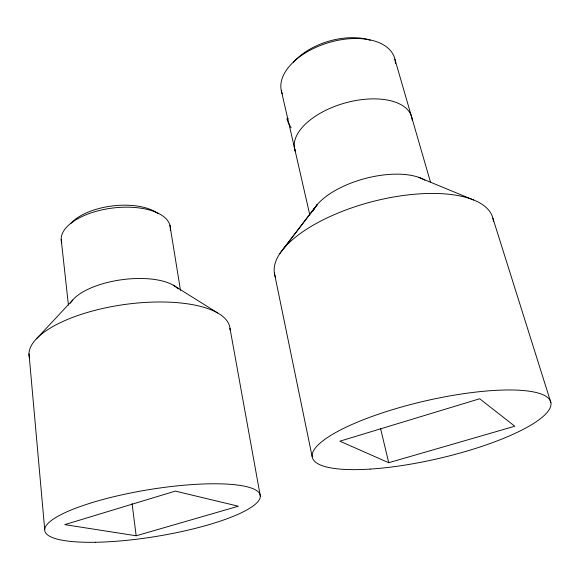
<?xml version="1.0" encoding="UTF-8"?>
<svg xmlns="http://www.w3.org/2000/svg" width="580" height="580" viewBox="0 0 580 580"><rect width="100%" height="100%" fill="white"/><g stroke="black" fill="none" stroke-linecap="round" stroke-linejoin="round"><path stroke-width="0.87" d="M312.954 211.135L314.353 208.459M279.843 253.511L317.419 204.377L283.867 248.211M36.373 338.894L72.703 300.019M136.169 535.782L238.365 506.217L175.312 491.1L64.793 524.632L136.169 535.782L132.081 503.578M388.716 462.717L514.793 426.235L479.682 398.764L339.865 441.184L388.716 462.717L380.545 428.359M418.905 177.415L473.584 200.02M173.268 285.193L217.746 312.99M492.862 218.174L550.841 402.462M430.447 181.982L394.9 59.254M281.307 90.668L295.205 150.988M294.321 147.168L309.763 214.774M274.362 273.057L312.149 456.605M229.97 328.258L260.311 496.045M169.911 225.163L180.503 290.377M61.197 239.511L68.425 305.131M29 353.822L44.696 529.322M275.638 277.501A112.687 46.32 -14.6 0 1 372.664 201.543A112.687 46.32 -14.6 0 1 493.421 221.393M313.577 209.75A62.85 28.304 -15 0 1 364.958 178.56A62.85 28.304 -15 0 1 424.843 180.17M295.358 151.38A60.682 31.407 -15.8 0 1 346.282 102.653A60.682 31.407 -15.8 0 1 412.191 120.053M293.407 62.314A52.918 30.457 -16.7 0 1 370.25 40.223M282.344 93.844A58.957 33.684 -16.7 0 1 331.238 41.876A58.957 33.684 -16.7 0 1 395.4 63.459M291.145 127.788A11.593 1.689 57.5 0 1 288.144 118.769M29.566 358.07A101.377 37.736 -8 0 1 124.41 304.529A101.377 37.736 -8 0 1 230.042 329.926M70.477 303.166A56.695 23.178 -7.7 0 1 122.104 279.683A56.695 23.178 -7.7 0 1 177.951 288.731M61.792 242.81A54.919 25.897 -7.1 0 1 113.564 207.93A54.919 25.897 -7.1 0 1 170.244 230.289M70.796 223.488A49.307 23.454 -7 0 1 113.426 205.82A49.307 23.454 -7 0 1 158.028 213.65M370.134 469.089A122.394 29.551 -13 0 0 551 404.564A122.394 29.551 -13 0 0 373.527 415.925A122.394 29.551 -13 0 0 370.134 469.089M95.577 542.271A109.178 23.664 -9.3 0 0 260.26 497.103A109.178 23.664 -9.3 0 0 101.645 499.844A109.178 23.664 -9.3 0 0 95.577 542.271"/></g></svg>
